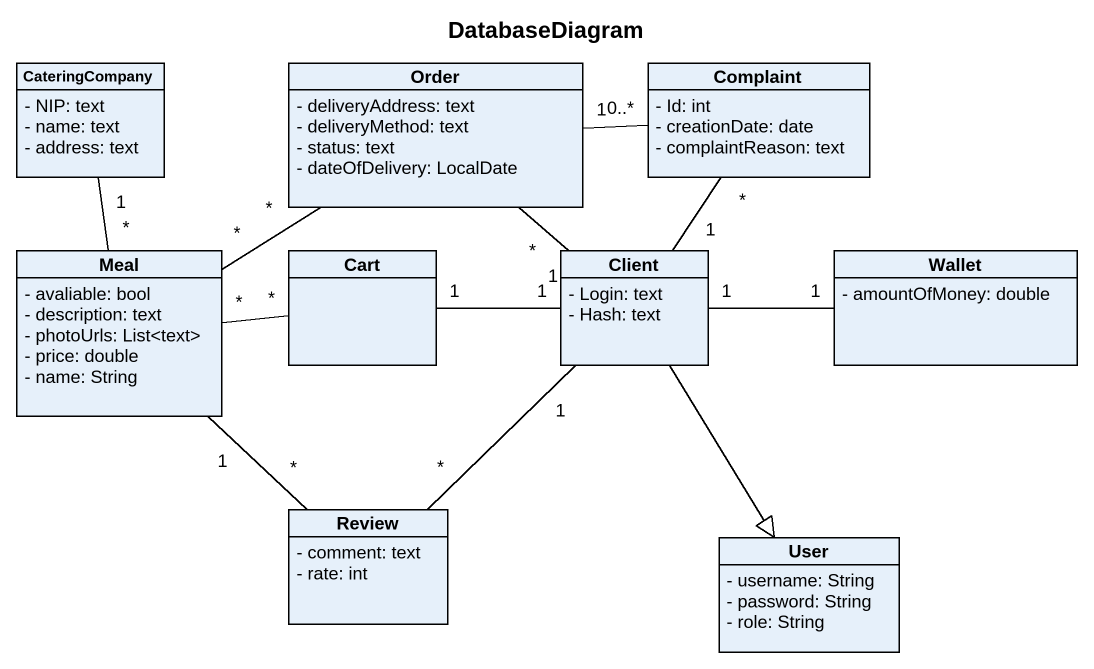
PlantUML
@startuml
title DatabaseDiagram
hide circle
hide empty members
skinparam classAttributeIconSize 0
class CateringCompany {
  - NIP: text
  - name: text
  - address: text
}
class Order {
  - deliveryAddress: text
  - deliveryMethod: text
  - status: text
  - dateOfDelivery: LocalDate
}
class Complaint {
  - Id: int
  - creationDate: date
  - complaintReason: text
}
class Meal {
  - avaliable: bool
  - description: text
  - photoUrls: List<text>
  - price: double
  - name: String
}
class Cart
class Client {
  - Login: text
  - Hash: text
}
class Wallet {
  - amountOfMoney: double
}
class Review {
  - comment: text
  - rate: int
}
class User {
  - username: String
  - password: String
  - role: String
}
CateringCompany "1" -- "*" Meal
Order "*" -- "*" Meal
Complaint "0..*" -left- "1" Order
Cart "*" -left- "*" Meal
Client "1" -up- "*" Order
Client "1" -up- "*" Complaint
Client "1" -left- "1" Cart
Client "1" -- "*" Review
Client --|> User
Wallet "1" -left- "1" Client
Review "*" -up- "1" Meal
@enduml
